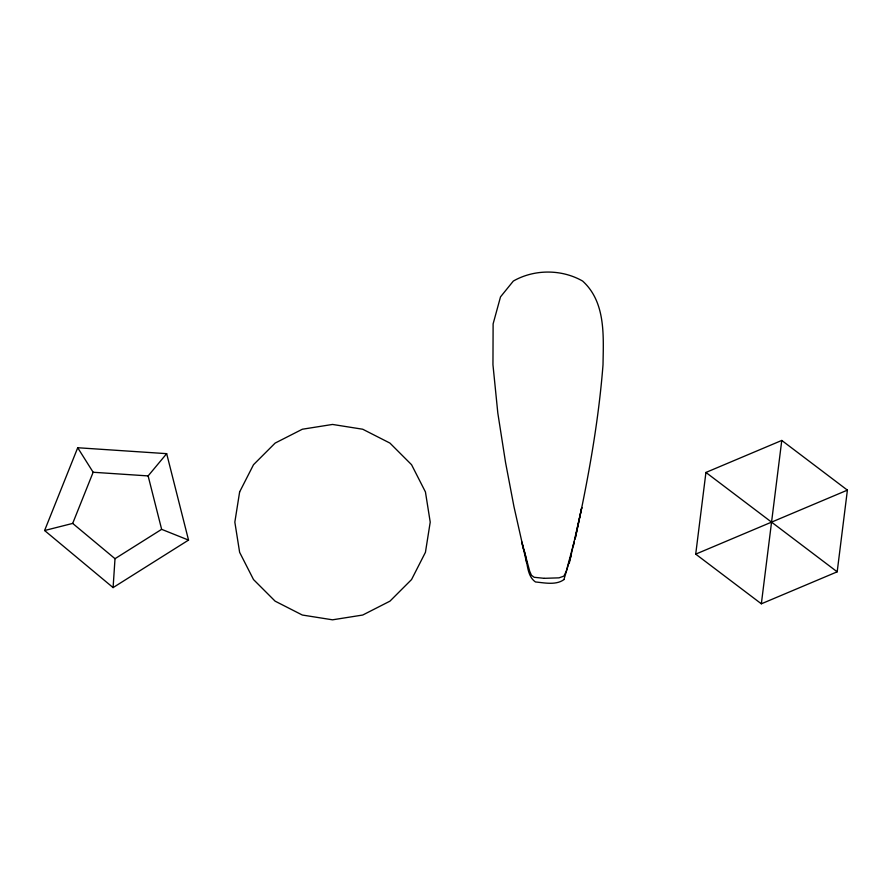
<?xml version="1.0" encoding="UTF-8"?>
<svg xmlns="http://www.w3.org/2000/svg" width="892" height="892" viewBox="0 0 892 892"><rect width="100%" height="100%" fill="white"/><g stroke="black" fill="none" stroke-linecap="round" stroke-linejoin="round"><path stroke-width="1.34" d="M113.094 587.594L115.012 558.693L72.687 523.414L44.6 530.517L77.716 447.739L166.67 453.66L188.535 540.095L113.094 587.594L44.6 530.517M695.715 554.133L705.929 472.448L781.771 440.447L847.4 490.132L837.187 571.817L761.344 603.806L695.715 554.133L847.4 490.132M761.344 603.806L781.771 440.447M570.925 556.151L563.945 579.51M573.277 546.495L574.113 541.968L566.219 571.426L563.844 576.143L559.016 577.849L544.254 578.317M569.286 563.131L581.774 507.537L575.072 539.102C587.672 481.58 598.432 423.522 603.014 364.75C603.438 336.094 605.947 302.21 582.632 281.069C561.715 269.061 534.252 269.061 513.324 281.069L500.512 296.88L493.12 323.874L492.953 364.75L497.825 413.108L505.563 462.547L513.97 506.678L526.67 563.131M72.687 523.414L93.147 472.258L77.716 447.739M188.535 540.095L161.642 529.335L148.128 475.915L166.67 453.66M563.878 579.633C556.062 585.386 544.599 582.833 535.456 581.963C525.421 574.983 528.075 558.515 523.147 548.357M115.012 558.693L161.642 529.335M544.053 578.306L534.197 577.291L531.454 575.295L529.67 571.181L521.865 542.013L522.69 546.495M93.147 472.258L148.128 475.915M705.929 472.448L837.187 571.817M239.625 491.949L234.841 522.132L239.625 552.315L253.506 579.544L275.115 601.163L302.343 615.034L332.538 619.817L362.721 615.034L389.949 601.163L411.558 579.544L425.439 552.315L430.223 522.132L425.439 491.949L411.558 464.71L389.949 443.101L362.721 429.23L332.538 424.447L302.343 429.23L275.115 443.101L253.506 464.71L239.625 491.949"/></g></svg>
